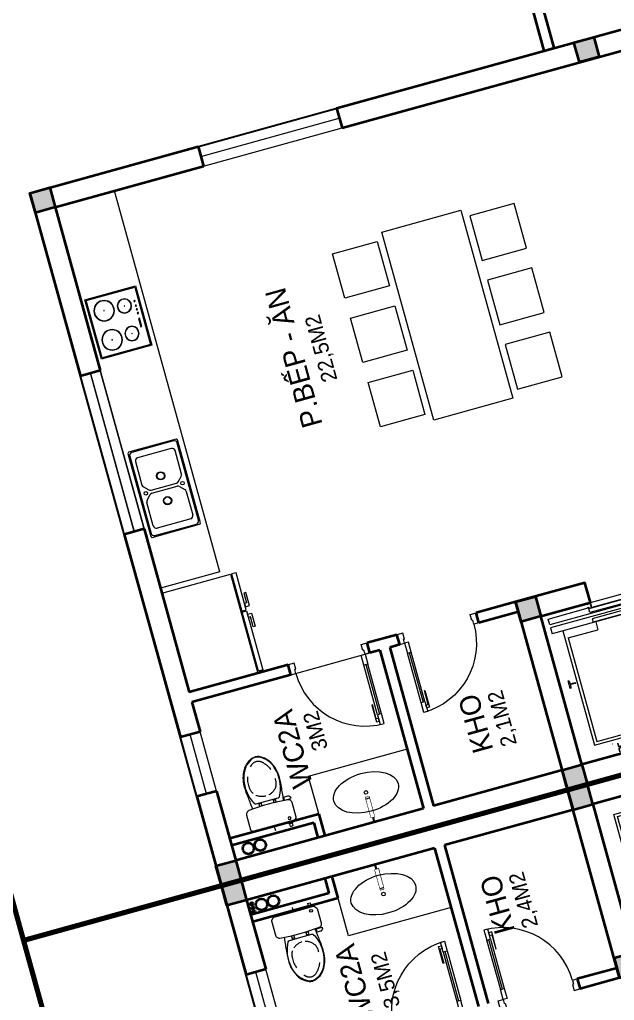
# Model space of a CAD drawing. Header units: metres. Extents: x 568336 to 569219, y 2065964 to 2066430.
# Drawn here: x 568529.97 to 568535.77, y 2066381.9 to 2066391.45 of the extents above; entities that cross this region are included whole.
import ezdxf

# ---------------------------------------------------------------- set-up
doc = ezdxf.new("R2010")
doc.units = ezdxf.units.M
for name, pattern in [('$AUDIT_BAD_LTYPE2', [0]), ('HIDDEN', [0.375, 0.25, -0.125]), ('xref-thap C (mb tang 32-2)$0$HIDDEN', [0.375, 0.25, -0.125])]:
    doc.linetypes.add(name, pattern=pattern)
doc.layers.get('0').update_dxf_attribs({"linetype": 'CONTINUOUS'})
doc.layers.get('DEFPOINTS').update_dxf_attribs({"linetype": 'CONTINUOUS'})
doc.layers.add('-AREA', color=2, linetype='CONTINUOUS', plot=False)
for name, color, linetype, lineweight in [('-CONCRETE', 1, 'CONTINUOUS', 35), ('-DIM', 9, 'CONTINUOUS', 13), ('-DOOR', 137, 'CONTINUOUS', 9), ('-FURNITURE', 46, 'CONTINUOUS', 9), ('-HATCH', 8, 'CONTINUOUS', 5), ('-LINE1', 7, 'CONTINUOUS', 18), ('-LINE2', 252, 'CONTINUOUS', 9), ('-TEXT', 7, 'CONTINUOUS', 15), ('-WALL', 4, 'CONTINUOUS', 35), ('TEXT25', 2, 'CONTINUOUS', 13)]:
    doc.layers.add(name, color=color, linetype=linetype, lineweight=lineweight)
doc.layers.add('-RANH GIOI LO DAT', color=12, linetype='CONTINUOUS')
doc.styles.add('SVN_AVO_thuong', font='')
doc.styles.add('T1', font='', dxfattribs={"height": 200})
doc.styles.add('vnavanth', font='', dxfattribs={"width": 0.8})
doc.styles.get('SVN_AVO_thuong').set_extended_font_data('SVN-Avo')
doc.styles.get('T1').set_extended_font_data('VNgeometric Light')
doc.styles.get('vnavanth').set_extended_font_data('.VnAvantH')

# ---------------------------------------------------------------- blocks, each defined once
blk = doc.blocks.new('X-5M-DH-2-CORE$0$A$C75E80C28')
at = {"layer": '-LINE2', "linetype": 'Continuous', "ltscale": 2}
for p, q in [((-510.0000099998433, -21.5000000000291), (-510.0000099998579, -50.60000000000582)), ((-506.8000099998899, -21.5000000000291), (-510.0000099998433, -21.5000000000291)), ((-510.0000099998579, -108.5000000000291), (-510.0000099998433, -79.39999999999418)), ((-506.8000099998899, -21.5000000000291), (-506.8000099999044, -50.60000000000582)), ((-506.8000099999044, -108.5000000000291), (-506.8000099998899, -79.39999999999418)), ((-456.2000100000296, -56.79999999998836), (-500.6000099999364, -56.80000000001746)), ((-456.2000100000441, -60), (-500.600009999951, -60.0000000000291)), ((-456.2000100000296, -70), (-500.6000099999364, -70.0000000000291)), ((-456.2000100000296, -73.19999999995343), (-500.6000099999364, -73.19999999998254)), ((-453.2000100000441, -63), (-453.2000100000296, -67)), ((-450.0000099998579, -63), (-450.0000099998433, -67)), ((450.0000100000616, -63), (450.0000100000761, -67)), ((453.200010000015, -63), (453.2000100000296, -67)), ((456.2000100000296, -56.79999999998836), (500.6000100000529, -56.79999999998836)), ((456.200010000015, -60), (500.6000100000383, -60)), ((456.2000100000296, -70), (500.6000100000529, -70)), ((456.2000100000296, -73.19999999995343), (500.6000100000529, -73.19999999995343)), ((506.8000100001227, -21.5), (510.0000100000761, -21.5)), ((506.8000100001227, -21.5), (506.8000100001082, -50.59999999997672)), ((506.8000100001227, -108.5), (506.8000100001227, -79.39999999996508)), ((510.0000100000761, -21.5), (510.0000100000616, -50.59999999997672)), ((510.0000100000761, -108.5), (510.0000100000761, -79.39999999996508)), ((-731.0000002632733, -148.9999999649008), (730.9999997367267, -148.9999999649299)), ((-731.0000002698944, -1304.999999934109), (-731.0000002632733, -148.9999999649008)), ((-700.0000002632733, -178.9999999649008), (699.9999997367267, -178.9999999649299)), ((-700.0000002699089, -1224.999999934109), (-700.0000002632733, -178.9999999649008)), ((-556.8000102631631, -112.4999999912397), (-560.0000102631166, -112.4999999912397)), ((456.800009736864, -112.4999999912397), (460.0000097368174, -112.4999999912397)), ((699.9999997300911, -1224.999999934109), (699.9999997367267, -178.9999999649299)), ((730.9999997301056, -1304.999999934109), (730.9999997367267, -148.9999999649299)), ((-700.0000002699089, -1224.999999934109), (-400.0000002699089, -1224.999999934138)), ((-400.0000002698944, -1304.999999934138), (-400.0000002699089, -1224.999999934138)), ((699.9999997300911, -1224.999999934109), (399.9999997300911, -1224.999999934109)), ((399.9999997301056, -1304.999999934109), (399.9999997300911, -1224.999999934109)), ((839.9999997301056, -1304.999999934109), (-840.0000002698944, -1304.999999934109)), ((-840.0000002698944, -1364.999999934109), (-840.0000002698944, -1304.999999934109)), ((424.9999997301056, -1308.999999934109), (-425.0000002698944, -1308.999999934109)), ((-425.0000002699089, -1342.999999934109), (-425.0000002698944, -1308.999999934109)), ((-2.6989437174052e-07, -1308.999999934109), (-2.699089236557484e-07, -1342.999999934109)), ((424.9999997300911, -1342.999999934109), (424.9999997301056, -1308.999999934109)), ((839.9999997301056, -1364.999999934109), (839.9999997301056, -1304.999999934109)), ((839.9999997301056, -1364.999999934109), (-840.0000002698944, -1364.999999934109)), ((839.9999997301056, -1394.999999934109), (-840.0000002698944, -1394.999999934109)), ((-840.0000002698944, -1394.999999934109), (-840.0000002698944, -1454.999999934109)), ((429.9999997300911, -1405.999999934138), (-430.0000002699089, -1405.999999934109)), ((-430.0000002699089, -1405.999999934109), (-430.0000002698944, -1445.999999934109)), ((424.9999997300911, -1342.999999934109), (-425.0000002699089, -1342.999999934109)), ((-2.699089236557484e-07, -1405.999999934109), (-2.6989437174052e-07, -1445.999999934109)), ((429.9999997300911, -1405.999999934138), (429.9999997301056, -1445.999999934138)), ((839.9999997301056, -1394.999999934109), (839.9999997301056, -1454.999999934109)), ((-840.0000002698944, -1454.999999934109), (-435.0000002698944, -1454.999999934109)), ((-435.0000002698944, -1449.999999934109), (-435.0000002699089, -1459.999999934109)), ((-435.0000002698944, -1449.999999934109), (-400.0000002698944, -1449.999999934138)), ((-435.0000002699089, -1459.999999934109), (-425.0000002699089, -1459.999999934109)), ((-435.0000002698653, -1489.999999934109), (-435.0000002698653, -1499.999999934109)), ((-435.0000002698653, -1489.999999934109), (-425.0000002698653, -1489.999999934109)), ((-435.0000002698653, -1499.999999934109), (-400.0000002698653, -1499.999999934138)), ((-433.4000002698012, -1451.599999934086), (-433.4000002698012, -1458.399999934074)), ((-433.4000002698012, -1451.599999934086), (-401.6000002697547, -1451.599999934086)), ((-433.4000002698012, -1458.399999934074), (-425.0000002698944, -1458.399999934074)), ((-433.4000002697721, -1491.599999934086), (-433.4000002697721, -1498.399999934074)), ((-433.4000002697721, -1491.599999934086), (-425.0000002698653, -1491.599999934086)), ((-433.4000002697721, -1498.399999934074), (-401.6000002697256, -1498.399999934074)), ((429.9999997301056, -1445.999999934138), (-430.0000002698944, -1445.999999934109)), ((-425.0000002698944, -1458.399999934074), (-425.0000002699089, -1459.999999934109)), ((-425.0000002698653, -1489.999999934109), (-425.0000002698653, -1491.599999934086)), ((-401.6000002697547, -1451.599999934086), (-401.6000002697256, -1498.399999934074)), ((399.9999997301056, -1449.999999934109), (-400.0000002698944, -1449.999999934138)), ((-400.0000002698944, -1449.999999934138), (-400.0000002698653, -1499.999999934138)), ((399.9999997301056, -1449.999999934109), (399.9999997301347, -1499.999999934109)), ((434.9999997301056, -1449.999999934109), (399.9999997301056, -1449.999999934109)), ((434.9999997301347, -1499.999999934109), (399.9999997301347, -1499.999999934109)), ((401.5999997301988, -1451.599999934086), (401.5999997302279, -1498.399999934074)), ((433.3999997302453, -1451.599999934086), (401.5999997301988, -1451.599999934086)), ((433.3999997302744, -1498.399999934074), (401.5999997302279, -1498.399999934074)), ((433.3999997302453, -1458.399999934074), (424.9999997301056, -1458.399999934074)), ((424.9999997301056, -1458.399999934074), (424.9999997301056, -1459.999999934109)), ((434.9999997301056, -1459.999999934109), (424.9999997301056, -1459.999999934109)), ((424.9999997301347, -1489.999999934109), (424.9999997301347, -1491.599999934086)), ((434.9999997301347, -1489.999999934109), (424.9999997301347, -1489.999999934109)), ((433.3999997302744, -1491.599999934086), (424.9999997301347, -1491.599999934086)), ((433.3999997302453, -1451.599999934086), (433.3999997302453, -1458.399999934074)), ((433.3999997302744, -1491.599999934086), (433.3999997302744, -1498.399999934074)), ((434.9999997301056, -1449.999999934109), (434.9999997301056, -1459.999999934109)), ((839.9999997301056, -1454.999999934109), (434.9999997301056, -1454.999999934109)), ((434.9999997301347, -1489.999999934109), (434.9999997301347, -1499.999999934109))]:
    blk.add_line(p, q, dxfattribs=at)
for points in [[(-450.0000000000146, 0), (-450, -130), (450, -130), (449.9999999999854, 0)], [(-200, -29), (200.0000000001164, -29), (200.0000000001164, -101), (-200, -101)], [(-36.0000002632587, -583.9999999649008), (35.9999997367413, -583.9999999649008), (35.99999973675585, -983.9999999649008), (-36.00000026324415, -983.9999999649008)]]:
    blk.add_lwpolyline(points, close=True, dxfattribs=at)
for points in [[(-780.0000002632587, -788.9999999649008), (-751.0000002632587, -788.9999999649299, 0.414213562373095), (-750.0000002632733, -787.9999999649008), (-750.0000002632587, -783.9999999649008), (-750.0000002632587, -779.9999999649008, 0.414213562373095), (-751.0000002632733, -778.9999999649299), (-780.0000002632733, -778.9999999649881, -0.2569775838576673), (-784.1207396915852, -781.9399999648449), (-797.9000002631656, -781.939999964874, -0.414213562373095), (-800.9000002631656, -778.939999964874), (-804.0000002632587, -749.4999999649008, 0.414213562373095), (-807.0000002632587, -746.4999999649008), (-812.0000002632587, -746.4999999649008), (-812.0000002632587, -783.9999999649008), (-812.0000002632587, -821.4999999649008), (-807.0000002632587, -821.4999999649008, 0.414213562373095), (-804.0000002632587, -818.4999999649008), (-800.9000002631656, -789.0599999648693, -0.414213562373095), (-797.9000002631656, -786.0599999648693), (-784.1207396915852, -786.0599999648402, -0.2569775838576673), (-780.0000002632587, -788.9999999647553)], [(779.9999997367413, -788.9999999649299), (750.9999997367413, -788.9999999649008, -0.414213562373095), (749.9999997367267, -787.9999999649299), (749.9999997367413, -783.9999999649299), (749.9999997367413, -779.9999999649299, -0.414213562373095), (750.9999997367267, -778.9999999649008), (779.9999997368432, -778.9999999650172, 0.2569775838576673), (784.1207391653006, -781.939999964874), (797.899999736881, -781.9399999648449, 0.414213562373095), (800.899999736881, -778.9399999648449), (803.9999997367413, -749.4999999649008, -0.414213562373095), (806.9999997367413, -746.4999999649008), (811.9999997367413, -746.4999999649008), (811.9999997367413, -783.9999999649008), (811.9999997367413, -821.4999999649008), (806.9999997367413, -821.4999999649008, -0.414213562373095), (803.9999997367413, -818.4999999649008), (800.899999736881, -789.0599999648402, 0.414213562373095), (797.899999736881, -786.0599999648402), (784.1207391653006, -786.0599999648693, 0.2569775838576672), (779.9999997368577, -788.9999999647844)]]:
    blk.add_lwpolyline(points, format="xyb", dxfattribs=at)
for centre, radius, start, end in [((-500.600009999951, -50.60000000000582), 9.400000000001475, 180, 270), ((-500.6000099999364, -79.39999999999418), 9.399999999997844, 90, 180), ((-500.600009999951, -50.60000000000582), 6.200000000004374, 180, 270), ((-500.6000099999364, -79.39999999999418), 6.19999999999734, 90, 180), ((-456.2000100000441, -63), 6.19999999999713, 0, 90), ((-456.2000100000441, -63), 3.000000000000045, 0, 90), ((-456.2000100000296, -67), 6.20000000000076, 270, 0), ((-456.2000100000296, -67), 2.999999999999834, 270, 0), ((456.200010000015, -63), 6.19999999999713, 90, 180), ((456.2000100000296, -67), 6.20000000000076, 180, 270), ((456.200010000015, -63), 3.000000000000045, 90, 180), ((456.2000100000296, -67), 2.999999999999834, 180, 270), ((500.6000100000383, -50.59999999997672), 6.200000000004374, 270, 0), ((500.6000100000383, -50.59999999997672), 9.400000000001475, 270, 0), ((500.6000100000529, -79.39999999996508), 9.399999999997844, 0, 90), ((500.6000100000529, -79.39999999996508), 6.19999999999734, 0, 90)]:
    blk.add_arc(centre, radius, start, end, dxfattribs=at)
blk = doc.blocks.new('A$C5C575821')
at = {"layer": '-CONCRETE'}
h = blk.add_hatch(color=256, dxfattribs=at)
h.dxf.hatch_style = 1
h.paths.add_polyline_path([(-0.00237559899687767, 200.0000000000146), (-0.00237559899687767, 1.455191522836685e-11), (199.9976244010031, 1.455191522836685e-11), (199.9976244010031, 200.0000000000146)])
blk.add_lwpolyline([(-0.00237559899687767, 1.455191522836685e-11), (199.9976244010031, 1.455191522836685e-11), (199.9976244010031, 200.0000000000146), (-0.00237559899687767, 200.0000000000146)], close=True, dxfattribs=at)
blk = doc.blocks.new('A$C3F71457E')
at = {"layer": '-CONCRETE'}
blk.add_lwpolyline([(-8.760252967476845e-09, -100.0000002632005), (0, 400), (-1500, 400.0000000000582), (-1500.00000001755, -1399.999999999942), (-1.754960976541042e-08, -1400), (-7.895869202911854e-08, -900.0000002632005), (199.9999999912397, -900.0000002982852), (199.9999999824504, -1600), (-1700.00000001755, -1600), (-1700, 600), (200, 600), (199.9999999912397, -100.0000002982852), (6.140908226370811e-08, -100.0000002632005)], dxfattribs=at)
at = {"layer": '-LINE1'}
blk.add_line((-7.895869202911854e-08, -900.0000002632005), (-8.760252967476845e-09, -100.0000002632005), dxfattribs=at)
at = {"layer": '-WALL'}
for p in [(-1699.997624401003, 399.9999999999854), (0.00237559899687767, 399.9999999999854), (-1699.997624401081, -1599.999999999959), (0.002375601565972829, -1600.000000021305)]:
    blk.add_blockref('A$C5C575821', p, dxfattribs=at)
at = {"color": 2, "rotation": 90}
blk.add_blockref('X-5M-DH-2-CORE$0$A$C75E80C28', (-1500.00000000876, -499.9999999999418), dxfattribs=at)
blk = doc.blocks.new('A$C18091ED7')
for p, q in [((9.957147995010018e-09, -42.13376978135784), (0, -3.786117304116488e-07)), ((146.1412317672475, -26.59467297248193), (179.181621938591, -26.59467296488583)), ((146.1412317672475, -26.59467297248193), (146.1412317680188, -30.17859706786112)), ((146.1412317680188, -30.17859706786112), (165.7503655985456, -30.17859706340823)), ((153.0594147269658, -36.79204952501459), (146.1412317680188, -30.17859706786112)), ((152.3191092506386, -2.717133611440659e-07), (152.3191092568413, -26.59467297093943)), ((152.3191092506386, -2.717133611440659e-07), (179.1816219322718, -2.654269337654114e-07)), ((153.0594147269658, -36.79204952501459), (165.7503656001572, -36.79204952192958)), ((153.0594147275151, -39.73033438943094), (153.0594147269658, -36.79204952501459)), ((153.0594147275151, -39.73033438943094), (178.4413164740145, -39.73033438349376)), ((153.0594147275151, -39.73033438943094), (178.4413164740145, -39.73033438349376)), ((153.0594147275151, -39.73033438943094), (153.0594147281554, -42.13376974494895)), ((185.3594994290725, -30.17859705851879), (165.7503655985456, -30.17859706340823)), ((178.4413164733487, -36.79204951884458), (165.7503656001572, -36.79204952192958)), ((185.3594994290725, -30.17859705851879), (178.4413164733487, -36.79204951884458)), ((178.4413164733487, -36.79204951884458), (178.4413164740145, -39.73033438349376)), ((178.4413164740145, -39.73033438349376), (178.4413164746547, -42.1337697392446)), ((179.1816219322718, -2.654269337654114e-07), (179.181621938591, -26.59467296488583)), ((179.181621938591, -26.59467296488583), (185.3594994283012, -26.59467296337243)), ((185.3594994283012, -26.59467296337243), (185.3594994290725, -30.17859705851879)), ((-83.25994817525861, -267.3592828898691), (-83.259948167517, -299.9634285944048)), ((-83.25994817257379, -278.4883151478134), (-83.25994817046012, -287.6388527823146)), ((-62.88950393904452, -265.3807882612164), (-81.28145355204106, -265.3807882657275)), ((-60.91100931491019, -267.3592828844266), (-60.91100930728498, -299.9634285889624)), ((60.9110093945892, -267.3592828557594), (60.9110094022144, -299.9634285600623)), ((62.88950401780676, -265.3807882316178), (81.2814536308033, -265.3807882273395)), ((83.25994825493763, -267.3592828505498), (83.25994826256283, -299.9634285550856)), ((83.25994825750604, -278.488315108727), (83.2599482596197, -287.6388527429954)), ((165.3959958605519, -261.9873972070927), (165.3959958671003, -289.7349902229907)), ((167.8691141396885, -259.5142789271486), (228.0810223811895, -259.5142789128586)), ((230.5541406641933, -274.3229751045001), (230.5541406613593, -261.9873971916386)), ((-60.91100930959874, -290.0299398849311), (-83.25994816994717, -290.0299398901407)), ((60.91100939990065, -290.029939856031), (83.25994826024908, -290.0299398510542)), ((167.8691141472664, -292.2081085020036), (206.7175896017579, -292.2081084926904))]:
    blk.add_line(p, q)
for points in [[(230.0000000517721, -218.5046414944518, -0.1374073801801567), (225.4781190853137, -234.6482587013161), (221.7949787454636, -240.7070387715066, -0.2360805181595358), (198.2560902649639, -255.4947853636986, -0.0519608230665726), (-198.2560901437319, -255.4947854572965, -0.236080518165078), (-221.7949786317113, -240.7070388760185), (-225.4781189743626, -234.6482588077488, -0.1374073801809237), (-229.9999999484608, -218.5046416030382), (-229.9999999831671, -71.98694829508895, -0.1989123673786679), (-226.3782021181105, -63.2431547633314), (-208.8906150607545, -45.75556769772083, -0.1989123673792025), (-200.1468215308087, -42.13376982865157), (9.971699910238385e-09, -42.13376978135784), (200.1468215506357, -42.13376973403501, -0.1989123673792025), (208.8906150822841, -45.75556759897154), (226.3782021480001, -63.24315465634572, -0.1989123673791691), (230.0000000170658, -71.98694818626973)], [(144.14367173758, -618.9627606730501, -0.2124047892419209), (26.30999211127346, -734.491494372196, -0.0276853236339062), (-0.5628229983012716, -738.609219571983, -0.0222792448073508), (-26.30999181118386, -734.4914943844487, -0.2124047892421136), (-144.1436714920528, -618.9627607410075, -0.1427957259999892), (-167.2376623962118, -428.0139674870588, -0.0930051380368448), (-127.9331820271946, -309.1271633332653, -0.2564387014614383), (-111.240849547703, -299.9634286007786), (4.746470949612558e-08, -299.9634285748762), (111.2408496426324, -299.9634285482753, -0.2564387014619951), (127.933182126606, -309.1271632729331, -0.0930051380368741), (167.2376625517572, -428.0139674081001, -0.1427957260000456)]]:
    blk.add_lwpolyline(points, format="xyb", close=True)
at = {"linetype": 'xref-thap C (mb tang 32-2)$0$HIDDEN', "ltscale": 100}
blk.add_lwpolyline([(61.00044987679576, -669.0176259216969, -0.1990312026443698), (1.417429302819073e-07, -698.769823720475, -0.1990312026443799), (-61.00044960746891, -669.0176259504806, -0.2189240232571595), (-131.9321382956405, -478.313622940972, -0.1537914605682739), (-112.4681372026971, -403.989815428853, -0.2367011859554165), (5.876427167095244e-08, -347.5870280214876, -0.2367011859554843), (112.4681373467611, -403.9898153757968, -0.1537914605681893), (131.9321384748619, -478.313622878748, -0.2189240232571754)], format="xyb", close=True, dxfattribs=at)
blk.add_circle((165.7503656100234, -78.39166221523192), 13.90362011701458)
for centre, radius, start, end in [((-81.28145355158267, -267.3592828894034), 1.978494623656905, 90.00000001354867, 180.0000000133402), ((-62.88950393858613, -267.3592828848923), 1.978494623656905, 1.334021322268115e-08, 90.00000001354867), ((62.88950401826514, -267.3592828552937), 1.978494623656905, 90.00000001354867, 180.0000000133402), ((81.28145363126168, -267.3592828510155), 1.978494623656905, 1.334021322268115e-08, 90.00000001354867), ((167.8691141402633, -261.9873972065106), 2.473118279571131, 90.00000001354867, 180.0000000133402), ((168.3527972659103, -224.7572911087773), 80.08895368617857, 306.4658507565522, 320.3122930343796), ((228.0810223845983, -274.3229751050822), 2.473118279571131, 320.3122930343796, 1.334021322268115e-08), ((167.8691141466952, -289.7349902224087), 2.473118279571131, 180.0000000133402, 270.0000000135486), ((206.717589598069, -276.6690117186226), 15.53909677420133, 270.0000000135486, 306.4658507565522)]:
    blk.add_arc(centre, radius, start, end)
for points, knots in [([(-155.6468228230951, -259.4535552573798), (-156.6353001506941, -267.2522313103836), (-164.2940232875517, -328.394745314552), (-169.1545302536251, -385.0939582949213), (-183.68571763406, -527.7705276800843), (-135.602968026873, -679.1126648240606), (-50.29344375100118, -735.2493608418445), (-19.70048385594782, -741.0901266933652), (1.531116140540689e-07, -743.6724421556864)], [130.6139379315478, 130.6139379315478, 130.6139379315478, 130.6139379315478, 152.8521090939923, 311.1293507817257, 417.703951170228, 561.3833927516608, 697.6926317810714, 710.812262267882, 710.812262267882, 710.812262267882, 710.812262267882]), ([(155.6468228994709, -259.4535551877343), (156.6353002305841, -267.2522312389628), (164.2940233960289, -328.3947452375724), (169.1545303888706, -385.0939582149149), (183.6857178367027, -527.7705275934422), (135.6029683008201, -679.1126647599449), (50.29344405157826, -735.2493608178338), (19.70048415924612, -741.0901266841101), (1.530679583083838e-07, -743.6724421554536)], [130.613937934949, 130.613937934949, 130.613937934949, 130.613937934949, 152.8521090939923, 311.1293507817257, 417.703951170228, 561.3833927516608, 697.6926317810714, 710.812262267882, 710.812262267882, 710.812262267882, 710.812262267882])]:
    blk.add_open_spline(points, degree=3, knots=knots)
blk = doc.blocks.new('Sink_Cicle')
blk.add_lwpolyline([(17.49999987077899, -50.00226151314564), (-17.49999987077899, -49.99773848685436), (-17.51615354442038, -252.2967581441626), (17.48384613892995, -252.3012811850058)], close=True)
blk.add_circle((0, -300), 17.5)
at = {"layer": 'DEFPOINTS'}
blk.add_line((0, -100), (0, 0), dxfattribs=at)
blk.add_wipeout([(17.499999870775355, -50.00226151314928), (-17.49999987078263, -49.99773848685436), (-17.516153544427652, -252.29675814416623), (17.48384613892631, -252.3012811850058)])
at = {"layer": '-FURNITURE', "linetype": 'Continuous'}
blk.add_ellipse((0, -300), major_axis=(-325, 0), ratio=0.5846153846153846, dxfattribs=at)
blk.add_line((-17.51421511289664, -237.2967582757119), (17.48578462866135, -237.3012813020032))
blk = doc.blocks.new('*U18')
at = {"linetype": '$AUDIT_BAD_LTYPE2'}
for p, q in [((70, 100), (69.99999999999999, 599.9999999999982)), ((89.99999999999999, 599.9999999999982), (90, 100))]:
    blk.add_line(p, q, dxfattribs=at)
for points in [[(49.99999999999999, 599.9999999999982), (89.99999999999999, 599.9999999999982), (89.99999999999999, 699.9999999999982), (49.99999999999999, 699.9999999999982), (49.99999999999999, 599.9999999999982)], [(49.99999999999999, 602.9059272893337), (50, 100)], [(50, 100), (90, 100), (90, 0), (50, 0), (50, 100)]]:
    blk.add_lwpolyline(points)
for points in [[(118.2698876160139, 494.5156181119073), (118.2698876160139, 664.1349438079906), (89.99999999999999, 664.1349438079906), (89.99999999999999, 635.8650561920058), (112.6159100928053, 635.8650561920058), (112.6159100928053, 494.5156181119073)], [(0, 0), (50, 0), (50, -40), (60, -40), (60, -100.0001724930698), (0, -100.0001724930698)], [(799.9999999999982, 7.105427357601134e-15), (749.9999999999982, 7.105427357601134e-15), (749.9999999999982, -40), (739.9999999999982, -40), (739.9999999999982, -100.0001724930698), (799.9999999999982, -100.0001724930698)]]:
    blk.add_lwpolyline(points, close=True)
at = {"linetype": '$AUDIT_BAD_LTYPE2', "ltscale": 0.3}
blk.add_arc((50, 0), 699.9999999999982, 0, 90, dxfattribs=at)
blk = doc.blocks.new('M32-T2')
at = {"layer": '-AREA'}
blk.add_lwpolyline([(205466.3236621025, -1034387.245865808), (202564.1492124477, -1034384.619509004), (202565.0844007377, -1033183.657776216), (199728.8250094427, -1033183.65777622), (198466.3236626978, -1031979.372704577), (198466.3236626978, -1029755.591852907), (197466.5221095414, -1029755.591852907), (197466.5221095414, -1024255.591068474), (198465.6071677874, -1024255.591068474), (198466.3236627033, -1018255.591067977), (205466.3236621024, -1018255.591067977)], close=True, dxfattribs=at)
at = {"layer": '-CONCRETE'}
for centre, radius in [((205137.2698903245, -1018493.033709405, 5.66516857499076e-09), 13), ((205175.5398772742, -1018493.033709405, 5.66516857499076e-09), 13), ((205217.2892952902, -1018493.033709405, 5.66516857499076e-09), 13), ((205186.4625373162, -1018583.530517502, 5.66516857499076e-09), 55), ((205186.4625373162, -1018704.372967708, 5.66516857499076e-09), 55)]:
    blk.add_circle(centre, radius, dxfattribs=at)
at = {"layer": '-DOOR'}
blk.add_lwpolyline([(204566.3236621026, -1018255.59106858), (203966.3236621026, -1018255.59106858), (203966.3236621026, -1018455.59106858), (204566.3236621026, -1018455.59106858)], close=True, dxfattribs=at)
blk.add_lwpolyline([(203966.3236621026, -1018355.591068581), (204566.3236621026, -1018355.591068581)], dxfattribs=at)
at = {"layer": '-FURNITURE'}
blk.add_lwpolyline([(204666.3236621025, -1019318.546195013), (205266.3236621025, -1019318.546195013), (205266.3236621025, -1020355.591068479), (204666.3236621025, -1020355.591068479)], close=True, dxfattribs=at)
at = {"layer": '-RANH GIOI LO DAT', "linetype": 'HIDDEN', "ltscale": 10, "const_width": 50}
blk.add_lwpolyline([(199451.4178575455, -1036598.047237429), (205466.3236621032, -1036132.558427745), (205466.3236621025, -1016255.591068573), (194466.3236619882, -1016255.591068438), (194466.3236616741, -1031983.839740519)], close=True, dxfattribs=at)
at = {"layer": '-WALL'}
for p, q in [((205466.3236621025, -1018255.591068474), (204566.3236621026, -1018255.591068492)), ((204566.3236621026, -1018455.591068492), (204566.3236621026, -1018255.591068492)), ((205466.3236621025, -1018255.591068474), (205466.3236621025, -1033725.382248308)), ((205266.3236621025, -1018455.591068474), (204566.3236621026, -1018455.591068492)), ((205046.3236621027, -1019318.546195013), (205046.3236621027, -1018455.591068724)), ((205116.3236621027, -1019248.546195013), (205116.3236621027, -1018455.591068724)), ((205266.3236621025, -1020355.591068479), (205266.3236621025, -1018455.591068474)), ((205116.3236621027, -1019248.546195013), (205266.3236621027, -1019248.546195013)), ((205046.3236621027, -1019318.546195013), (205266.3236621025, -1019318.546195013)), ((205266.3236621025, -1020355.591068479), (203666.2471354544, -1020355.59106847)), ((205266.3236621019, -1020455.591068479), (203666.2471354538, -1020455.59106847)), ((205266.3236621025, -1021755.591068474), (205266.3236621025, -1020455.591068479)), ((203566.2471354543, -1021755.591068474), (203566.2471354543, -1021355.591068468)), ((203666.2471354543, -1021355.591068468), (203566.2471354543, -1021355.591068468)), ((203666.2471354543, -1021755.591068474), (203666.2471354543, -1021355.591068468))]:
    blk.add_line(p, q, dxfattribs=at)
at = {"layer": '-DOOR', "xscale": -1, "rotation": 270}
blk.add_blockref('*U18', (203666.247221701, -1020255.591068471), dxfattribs=at)
at = {"layer": '-DOOR', "rotation": 270}
blk.add_blockref('*U18', (203666.247221701, -1020555.591068468), dxfattribs=at)
at = {"layer": '-FURNITURE', "rotation": 270}
blk.add_blockref('A$C18091ED7', (205075.7815904295, -1018866.282581465), dxfattribs=at)
at = {"layer": '-WALL', "xscale": -1}
blk.add_blockref('A$C5C575821', (205466.3212865034, -1018455.591068474), dxfattribs=at)
at = {"layer": '-WALL', "rotation": 180}
blk.add_blockref('A$C3F71457E', (203766.2471354312, -1023355.591068474), dxfattribs=at)
at = {"layer": '-TEXT', "color": 2, "style": 'vnavanth'}
for s, p in [('wc2A', (203816.4390239797, -1019351.201839453)), ('kho', (204282.0085568018, -1020897.564586547))]:
    blk.add_text(s, height=199.9591899200177, dxfattribs=at).set_placement(p)
at = {"layer": 'TEXT25', "style": 'T1'}
for s, p in [('3,5M2', (203875.7901306329, -1019624.309768139)), ('2,4M2', (204268.1723655839, -1021127.627739402))]:
    blk.add_text(s, height=150, rotation=359.9999999899487, dxfattribs=at).set_placement(p)
at = {"layer": '-FURNITURE', "rotation": 270}
blk.add_blockref('Sink_Cicle', (205266.3236621025, -1019755.591068479), dxfattribs=at)
blk = doc.blocks.new('A$C18251349')
at = {"layer": '-LINE1'}
for points in [[(899.9698889118445, 4649.999350743368), (999.8064622648526, 4649.999350743368), (999.8064622648526, 3150.000784432457), (899.9698889118445, 3150.000784432457)], [(999.8064622648526, 2350.000784432457), (899.8064622648526, 2350.000784432457), (899.8064622648526, 850.0007844324573), (999.8064622648526, 850.0007844324573)]]:
    blk.add_lwpolyline(points, close=True, dxfattribs=at)
at = {"layer": '-WALL'}
for p, q in [((0.004909113922622055, 5500.000784432457), (1000.006230624509, 5500.000784432457)), ((0.004909113922622055, 5500.000784432457), (0.004909113922622055, 5400.000784432456)), ((999.9698890817235, 4650.000784432457), (1000.006230624509, 5500.000784432457)), ((0.0002397763018961996, 5400.000784432457), (900.0013849787356, 5400.000784432457)), ((899.9698889118445, 4649.999350743368), (900.0013849787356, 5400.000784432457)), ((899.9698889118445, 4649.999350743368), (999.9698888226703, 4649.994681405777)), ((999.9698890817235, 4650.000784432457), (909.9729728006059, 4650.005189332122)), ((899.8064622648526, 3150.000784432457), (999.8064622648526, 3150.000784432457)), ((899.8064622648526, 3150.000784432457), (899.8064622648526, 2350.000784432457)), ((999.8064622648526, 3150.000784432457), (999.8064622648526, 2350.000784432457)), ((899.8064622648526, 2350.000784432457), (999.8064622648526, 2350.000784432457)), ((899.8064622648526, 850.0007844324573), (999.8064622648526, 850.0007844324573)), ((899.8064622648526, 850.0007844324573), (899.8064622648526, 100.0183032938512)), ((999.8064622648526, 850.0007844324573), (999.8064622648526, 0.0007844324572943151)), ((899.8064622648526, 100.0183032938512), (0.004909113922622055, 100.1600033289023)), ((0.004909113922622055, 100.1600033289023), (0.004909113922622055, 0.160002526070457)), ((0.004909113922622055, 0.160002526070457), (999.8064622648526, 0.0007844324572943151))]:
    blk.add_line(p, q, dxfattribs=at)
blk = doc.blocks.new('A$C23F441E4')
at = {"ltscale": 3}
blk.add_lwpolyline([(-300, -0.0002277038292959332), (-300, -510.0002277038293), (300, -510.0002277038293), (300, -0.0002277038292959332), (-300, -0.0002277038292959332)], dxfattribs=at)
for points in [[(-290, -10.0002277038293), (-290, -500.0002277038293), (290, -500.0002277038293), (290, -10.0002277038293)], [(-99.92361733876169, -45.7805013358593), (-15.01730352267623, -45.7805013358593), (-15.01730352267623, -56.33586340083275), (-99.92361733876169, -56.33586340083275)]]:
    blk.add_lwpolyline(points, close=True, dxfattribs=at)
for centre, radius in [((-139, -156.0002277038293), 70), ((-139, -156.0002277038293), 67), ((36.90287313051522, -47.90127239702269), 6.597286366527707), ((74.40287313051522, -47.90127239702269), 6.597286366527707), ((139, -156.0002277038293), 70), ((139, -156.0002277038293), 67), ((111.9028731305152, -47.90127239702269), 6.597286366527707), ((160.4028731305152, -47.90127239702269), 6.597286366527707), ((-139, -156.0002277038293), 2), ((139, -156.0002277038293), 2), ((-147.0336941294372, -358.653199238237), 100), ((-147.0336941294372, -358.653199238237), 97), ((147.0336941294372, -358.653199238237), 100), ((147.0336941294372, -358.653199238237), 97), ((-147.0336941294372, -358.653199238237), 2), ((147.0336941294372, -358.653199238237), 2)]:
    blk.add_circle(centre, radius, dxfattribs=at)
blk = doc.blocks.new('A$C14986441')
at = {"ltscale": 3}
for p, q in [((-250.0000004096655, 420.0579938191804), (-250.0000000046566, -419.9420061808196)), ((239.9999995855615, 430.0579940553871), (-240.0000004144385, 430.0579938240116)), ((249.9999999953434, -419.9420059388503), (249.9999995903345, 420.0579940611497)), ((-200.0000003639143, 325.0579938432784), (-200.0000002492452, 87.48440071480582)), ((169.9999996216502, 355.0579940216267), (-170.0000003783498, 355.0579938577721)), ((199.9999997507548, 87.48440090671647), (199.9999996360857, 325.0579940361204)), ((-191.2132036748226, 66.27119728422258), (-148.7867967832135, 23.84479043312604)), ((-127.5735933431424, 15.05799387820298), (127.5735929142684, 15.05799400119577)), ((148.7867963454919, 23.84479057660792), (191.213203196472, 66.27119746763492)), ((-200.0000000505825, -324.9420061567216), (-200.0000001650769, -87.36841302824905)), ((-191.2132036109688, -66.15520958823618), (-148.7867967602797, -23.72880269627785)), ((-127.5735933287069, -14.94200612179702), (127.5735929288203, -14.94200599880423)), ((148.7867963684257, -23.72880255279597), (191.2132032602094, -66.15520940389251)), ((199.9999998349231, -87.36841283540707), (199.9999999494175, -324.9420059638796)), ((169.9999999639113, -354.9420059783733), (-170.0000000360887, -354.9420061422279)), ((-240, -429.9420061759884), (240, -429.9420059446129))]:
    blk.add_line(p, q, dxfattribs=at)
blk.add_lwpolyline([(239.9999999807333, -389.9420059446129), (239.99999960477, 390.0579940553871, 0.414213562373095), (209.9999995903345, 420.0579940408934), (-210.0000004096655, 420.0579938384471, 0.414213562373095), (-240.00000039523, 390.0579938240116), (-240.0000000192667, -389.9420061759884, 0.414213562373095), (-210.0000000046566, -419.9420061615529), (209.9999999953434, -419.9420059591066, 0.414213562373095)], format="xyb", close=True, dxfattribs=at)
for centre, radius in [((-2.675224095582962e-07, 125.0579939396703), 40), ((-2.675224095582962e-07, 125.0579939396703), 35), ((-185.5000002072193, 0.05799385026330128), 17.5), ((185.4999997927807, 0.05799402913544327), 17.5), ((-1.469743438065052e-07, -124.9420060603297), 40), ((-1.469743438065052e-07, -124.9420060603297), 35)]:
    blk.add_circle(centre, radius, dxfattribs=at)
for centre, radius, start, end in [((-240.0000004096655, 420.0579938240116), 10, 90.00000002668041, 180.0000000266804), ((239.9999995903345, 420.0579940553871), 10, 2.668042644536231e-08, 90.00000002668041), ((-170.0000003639143, 325.0579938577721), 30, 90.00000002668041, 180.0000000266804), ((169.9999996360857, 325.0579940216267), 30, 2.668042644536231e-08, 90.00000002668041), ((-170.0000002492452, 87.48440073023085), 30, 180.0000000266804, 225.0000000235824), ((-127.5735933576361, 45.05799387820298), 30, 225.0000000235824, 270.0000000266804), ((127.5735928997747, 45.05799400119577), 30, 270.0000000266804, 315.0000000235823), ((169.9999997507548, 87.48440089315409), 30, 315.0000000235823, 2.668042644536231e-08), ((-170.0000001650769, -87.36841301375534), 30, 135.0000000235824, 180.0000000266804), ((-127.5735933142714, -44.94200612179702), 30, 90.00000002668041, 135.0000000235824), ((127.5735929432558, -44.94200599880423), 30, 45.00000002358239, 90.00000002668041), ((169.9999998349231, -87.36841284896946), 30, 2.668042644536231e-08, 45.00000002358239), ((-170.0000000505825, -324.9420061422279), 30, 180.0000000266804, 270.0000000266804), ((169.9999999494175, -324.9420059783733), 30, 270.0000000266804, 2.668042644536231e-08), ((-240.0000000046566, -419.9420061759884), 10, 180.0000000266804, 270.0000000266804), ((239.9999999953434, -419.9420059446129), 10, 270.0000000266804, 2.668042644536231e-08)]:
    blk.add_arc(centre, radius, start, end, dxfattribs=at)
blk = doc.blocks.new('A$C55AD6C8F')
at = {"ltscale": 3}
for p, q in [((-750, 623.9554341743351), (-750, 1000.000000000058)), ((-750, 1000.000000000058), (-704.3477934409166, 1000.000000000058)), ((-704.3477934409166, 1000.000000000058), (-704.3477934409166, 623.9554341743351)), ((0, 1000), (-695.2173631351907, 1000.000000000058)), ((-695.2173631351907, 1000.000000000058), (-695.2173631351907, 5.820766091346741e-11)), ((0, 0), (0, 1000)), ((-704.3477934409166, 623.9554341743351), (-749.9999999999418, 623.9554341743351)), ((-750, 613.395983129798), (-750, 17.63542316207895)), ((-704.3477934409166, 613.395983129798), (-749.9999999999418, 613.3959831297398)), ((-704.3477934409166, 17.63542316207895), (-704.3477934409166, 613.395983129798)), ((-750, 17.63542316207895), (-704.3477934409166, 17.63542316207895)), ((-695.2173631351907, 5.820766091346741e-11), (0, 0))]:
    blk.add_line(p, q, dxfattribs=at)
at = {"ltscale": 3, "elevation": -2.790667130434782e-09}
for points in [[(-750.0000000003492, 688.433921672462), (-750.0000000003492, 656.9339216743247), (-790.097850547405, 656.9339216743247), (-790.097850547405, 788.4142628387199), (-770.7718286834424, 788.4142628387199), (-770.7718286834424, 688.433921672462)], [(-750.0000000003492, 548.917495631671), (-750.0000000003492, 580.4174956298084), (-790.097850547405, 580.4174956298084), (-790.097850547405, 448.9371544654132), (-770.7718286834424, 448.9371544654132), (-770.7718286834424, 548.917495631671)]]:
    blk.add_lwpolyline(points, close=True, dxfattribs=at)
blk = doc.blocks.new('A$C2896516a')
for points in [[(75, 1385.934425984509), (525, 1385.934425905347), (525.0000000782311, 1835.934425905347), (75.0000000782311, 1835.934425984509), (75, 1385.934425984509)], [(725, 1385.934425870422), (1175, 1385.934425792191), (1175.000000078231, 1835.934425792191), (725.0000000782311, 1835.934425870422), (725, 1385.934425870422)], [(1375, 1385.934425753978), (1825, 1385.934425675747), (1825.000000078231, 1835.934425675747), (1375.000000078231, 1835.934425753978), (1375, 1385.934425753978)], [(75, 450), (525, 450.0000000791624), (525.0000000782311, 7.916241884231567e-08), (75.0000000782311, 0), (75, 450)], [(725, 450.000000114087), (1175, 450.0000001923181), (1175.000000078231, 1.923181116580963e-07), (725.0000000782311, 1.140870153903961e-07), (725, 450.000000114087)], [(1375, 450.0000002305314), (1825, 450.0000003087625), (1825.000000078231, 3.087625373154879e-07), (1375.000000078231, 2.305314410477877e-07), (1375, 450.0000002305314)]]:
    blk.add_lwpolyline(points)
blk.add_lwpolyline([(0, 517.9672129922546), (1900, 517.9672129922546), (1900, 1317.967212992255), (0, 1317.967212992255)], close=True)
blk = doc.blocks.new('M33-T2')
at = {"layer": '-CONCRETE'}
for centre in [(195156.4328341263, -1085249.591583964, 5.66516857499076e-09), (195156.4328341263, -1085370.43403417, 5.66516857499076e-09)]:
    blk.add_circle(centre, 55, dxfattribs=at)
at = {"layer": '-DOOR'}
for p, q in [((200026.6387743457, -1084899.891870276), (198426.6387743457, -1084899.891870276)), ((200026.6387743457, -1084999.891870276), (198426.6387743457, -1084999.891870276)), ((198426.6387743311, -1084999.902973351), (200026.638774346, -1084999.940875232)), ((200026.6387743457, -1085099.891870276), (198426.6387743457, -1085099.891870276)), ((201676.7893166451, -1086599.508961347), (201677.0942496971, -1087999.891870206)), ((201776.3233734992, -1086599.508961347), (201776.6283065511, -1087999.891870206)), ((201876.5733139114, -1086599.508961347), (201876.8782469635, -1087999.891870206))]:
    blk.add_line(p, q, dxfattribs=at)
for points in [[(196376.5836494273, -1084899.891870276), (195776.5717095194, -1084899.891870276), (195776.5717095194, -1085099.891870276), (196376.5836494273, -1085099.891870276)], [(198426.638774331, -1085100.079126427), (200026.6387743386, -1085100.046826573), (200026.6387743386, -1084900.00443306), (198426.638774331, -1084900.036732914)]]:
    blk.add_lwpolyline(points, close=True, dxfattribs=at)
blk.add_lwpolyline([(195776.5717095194, -1084999.891870276), (196376.5762835864, -1084999.936046143)], dxfattribs=at)
at = {"layer": '-FURNITURE'}
for q in [(197826.5772429708, -1085099.919452013), (201676.5717095255, -1085699.953128785)]:
    blk.add_line((197826.5717094398, -1085699.953128785), q, dxfattribs=at)
blk.add_lwpolyline([(195676.5717094234, -1085999.891870352), (195076.5717094234, -1085999.891870352), (195076.5717094234, -1086999.891870798), (195676.5717094234, -1086999.891870798)], close=True, dxfattribs=at)
at = {"layer": '-HATCH'}
blk.add_line((196676.5715369466, -1086099.891870794), (196676.5715369171, -1086899.891870794), dxfattribs=at)
at = {"layer": '-RANH GIOI LO DAT', "linetype": 'HIDDEN', "ltscale": 10, "const_width": 50}
blk.add_lwpolyline([(203876.571708693, -1102080.35633725), (203876.5717087883, -1082899.891869968), (194876.5717094397, -1082899.891870038), (194876.5717094397, -1102776.859229435)], close=True, dxfattribs=at)
at = {"layer": '-WALL'}
for p, q in [((195776.5717095194, -1084899.891870276), (194876.5717095194, -1084899.891870276)), ((194876.5717094397, -1084899.891870355), (194876.5717094397, -1100369.683049893)), ((195776.5717095194, -1085099.891870276), (195776.5717095194, -1084899.891870276)), ((196376.5689242505, -1085099.891870276), (196376.5836494273, -1084899.891870276)), ((198426.638774331, -1084899.891870276), (196376.5836494273, -1084899.891870276)), ((198426.6387743307, -1085100.079126427), (198426.638774331, -1084900.036732914)), ((201876.5717095194, -1084899.891870276), (200026.6387743386, -1084899.891870276)), ((200026.6387743457, -1085100.062973046), (200026.6387743457, -1084900.062973046)), ((195776.5717095194, -1085099.891870276), (195076.5717095194, -1085099.891870276)), ((195226.5717093399, -1085929.891870141), (195226.5717093399, -1085099.891870099)), ((195296.5717093399, -1085999.891870141), (195296.5717093399, -1085099.891870099)), ((196676.7058391723, -1085099.891870276), (196376.5689242505, -1085099.891870276)), ((198426.638774331, -1085100.079126427), (196776.7058391722, -1085099.891870276)), ((201676.5717095193, -1085099.891870276), (200026.6387743386, -1085099.891870276)), ((195226.5717093399, -1085929.891870141), (195076.5717093399, -1085929.891870141)), ((195296.5717093399, -1085999.891870141), (195076.57170934, -1085999.891870141)), ((196676.5715369466, -1086099.891870794), (196776.5715369466, -1086099.891870798)), ((201876.5733147117, -1086599.508961347), (201676.5733139113, -1086599.508961347)), ((196676.5715369171, -1086899.891870794), (196776.5717094396, -1086899.891870798)), ((196676.5715369171, -1087199.891870802), (196776.571536917, -1087199.891870799)), ((196676.5715369466, -1087999.891870802), (196776.5715369466, -1087999.891870799)), ((201876.5717087409, -1087999.891870206), (201676.5717087408, -1087999.891870206))]:
    blk.add_line(p, q, dxfattribs=at)
at = {"layer": '-WALL', "linetype": 'Continuous', "ltscale": 10}
for p, q in [((201876.5717095168, -1084899.891870273), (201876.5733147117, -1086599.508961347)), ((195076.5717094397, -1086999.891870798), (195076.5717094397, -1085099.891870352)), ((196676.5717094397, -1086099.891870794), (196676.5717094397, -1085099.891870334)), ((196776.5717094397, -1086099.891870794), (196776.5717094397, -1085099.891870334)), ((201676.5717095193, -1085099.891870276), (201676.5733147119, -1086599.508961347)), ((196676.5717094397, -1086999.891870798), (196676.5717094397, -1086899.891870794)), ((196776.5717094396, -1087199.891870802), (196776.5717094396, -1086899.891870798)), ((196676.5717094396, -1086999.891870798), (195076.5717094397, -1086999.891870798)), ((195076.5717094397, -1088399.891869591), (195076.5717094397, -1087099.891870798)), ((196676.5717094397, -1087099.891870798), (195076.5717094397, -1087099.891870798)), ((196676.5717094396, -1087199.891870802), (196676.5717094396, -1087099.891870798)), ((196676.5717094397, -1088399.891869591), (196676.5717094396, -1087999.891870802)), ((196776.5717094397, -1088399.891869591), (196776.5717094396, -1087999.891870802)), ((201676.5717095644, -1087999.891870206), (201676.5717095846, -1091106.708561184)), ((201876.5717095644, -1087999.891870203), (201876.5717095816, -1091106.708561184))]:
    blk.add_line(p, q, dxfattribs=at)
at = {"layer": '-DOOR', "rotation": 90.00000000000001}
blk.add_blockref('*U18', (196676.5715369466, -1086899.891870794), dxfattribs=at)
at = {"layer": '-DOOR', "xscale": -1, "rotation": 90}
blk.add_blockref('*U18', (196676.5715369466, -1087199.891870802), dxfattribs=at)
at = {"layer": '-FURNITURE', "xscale": -1}
for name, p, rotation in [('A$C55AD6C8F', (196776.5717094397, -1085099.891870334), 270), ('A$C23F441E4', (200431.5726390048, -1085649.966941779), 180), ('A$C18091ED7', (195254.4379395421, -1085549.891870342), 90)]:
    blk.add_blockref(name, p, dxfattribs=dict(at, rotation=rotation))
at = {"layer": '-FURNITURE', "rotation": 270}
blk.add_blockref('A$C14986441', (198756.5155745413, -1085394.288149052), dxfattribs=at)
at = {"layer": '-FURNITURE', "xscale": -1}
blk.add_blockref('A$C2896516a', (200595.1761303587, -1089420.702700909), dxfattribs=at)
at = {"layer": '-WALL', "xscale": -1}
for p in [(195076.5693338407, -1085099.891870352), (201876.5693339201, -1085099.891870274), (201876.5693339203, -1090599.891869515)]:
    blk.add_blockref('A$C5C575821', p, dxfattribs=at)
at = {"layer": '-WALL', "xscale": -1, "rotation": 180}
blk.add_blockref('A$C3F71457E', (196576.5717094572, -1089999.891869591), dxfattribs=at)
at = {"layer": '-WALL'}
blk.add_blockref('A$C18251349', (201876.5717095288, -1095600.385253503), dxfattribs=at)
at = {"layer": '-TEXT', "color": 2, "style": 'vnavanth'}
for s, p in [('wc2A', (195588.1934066636, -1086022.532208201)), ('kho', (195447.477521996, -1087808.088503411))]:
    blk.add_text(s, height=199.9591899200177, dxfattribs=at).set_placement(p)
at = {"layer": 'TEXT25'}
for s, height, rotation, style, p in [('3M2', 150, 1.005123984043621e-08, 'T1', (195890.1326455596, -1086258.483439891)), ('P.BẾP - ĂN', 200, 1.005123984043621e-08, 'SVN_AVO_thuong', (198945.0185955456, -1087049.355720009)), ('22,5M2', 150, 359.9999999899487, 'T1', (199326.2725286968, -1087304.43269981)), ('2,1M2', 150, 1.005123984043621e-08, 'T1', (195438.9147309072, -1088044.039735134))]:
    blk.add_text(s, height=height, rotation=rotation, dxfattribs=dict(at, style=style)).set_placement(p)
at = {"layer": '-FURNITURE', "rotation": 90.00000000000001}
blk.add_blockref('Sink_Cicle', (195076.5717094234, -1086499.891870575), dxfattribs=at)
at = {"layer": '-AREA'}
blk.add_lwpolyline([(197684.9438878179, -1101031.546680848), (194876.5717094466, -1101031.546680848), (194876.5717094397, -1084899.891870352), (201876.5717095191, -1084899.891870352), (201876.5766186427, -1090100.384469071), (202876.5779383253, -1090100.427223884), (202875.702071822, -1095600.384361402), (201876.5766186427, -1095600.225250977), (201876.5766186427, -1099827.958577203), (197684.9444071805, -1099827.958577824)], close=True, dxfattribs=at)
blk = doc.blocks.new('M1-T2')
at = {"layer": '-CONCRETE', "color": 1, "linetype": 'HIDDEN', "ltscale": 10, "const_width": 50}
blk.add_lwpolyline([(191581.7177010371, 50951.98888872014), (197581.6939540912, 50951.98888872005), (197581.7429788466, 30952.01227472891), (191581.7667257926, 30952.01227472891)], close=True, dxfattribs=at)
at = {"layer": '-LINE1', "lineweight": 18}
blk.add_lwpolyline([(191581.7411493842, 50951.93153578669), (197581.7174024383, 50951.9315357866), (197581.7664271937, 30951.95492153367), (191581.7901741396, 30951.95492153367)], close=True, dxfattribs=at)
at = {"layer": '-WALL'}
blk.add_line((191581.9612261218, 43152.21864277967), (191581.9612261062, 33952.12939903888), dxfattribs=at)

msp = doc.modelspace()

# ---------------------------------------------------------------- block references
at = {"layer": '-DIM', "xscale": 0.001, "yscale": 0.001, "zscale": 0.001, "rotation": 105.4590240808033}
msp.add_blockref('M32-T2', (567605.2885759645, 2065913.567334296), dxfattribs=at)

# ---------------------------------------------------------------- next in the draw order: block references
at = {"layer": '-DIM', "xscale": 0.001, "yscale": 0.001, "zscale": 0.001, "rotation": 105.4590240743158}
msp.add_blockref('M33-T2', (567538.2326881108, 2065906.009981228), dxfattribs=at)

# ---------------------------------------------------------------- next in the draw order: block references
at = {"layer": '-DIM', "xscale": -0.001, "yscale": 0.001, "zscale": 0.001, "rotation": 15.45900309534941}
msp.add_blockref('M1-T2', (568725.8434435407, 2066393.114172314), dxfattribs=at)

doc.saveas('drawing.dxf')
